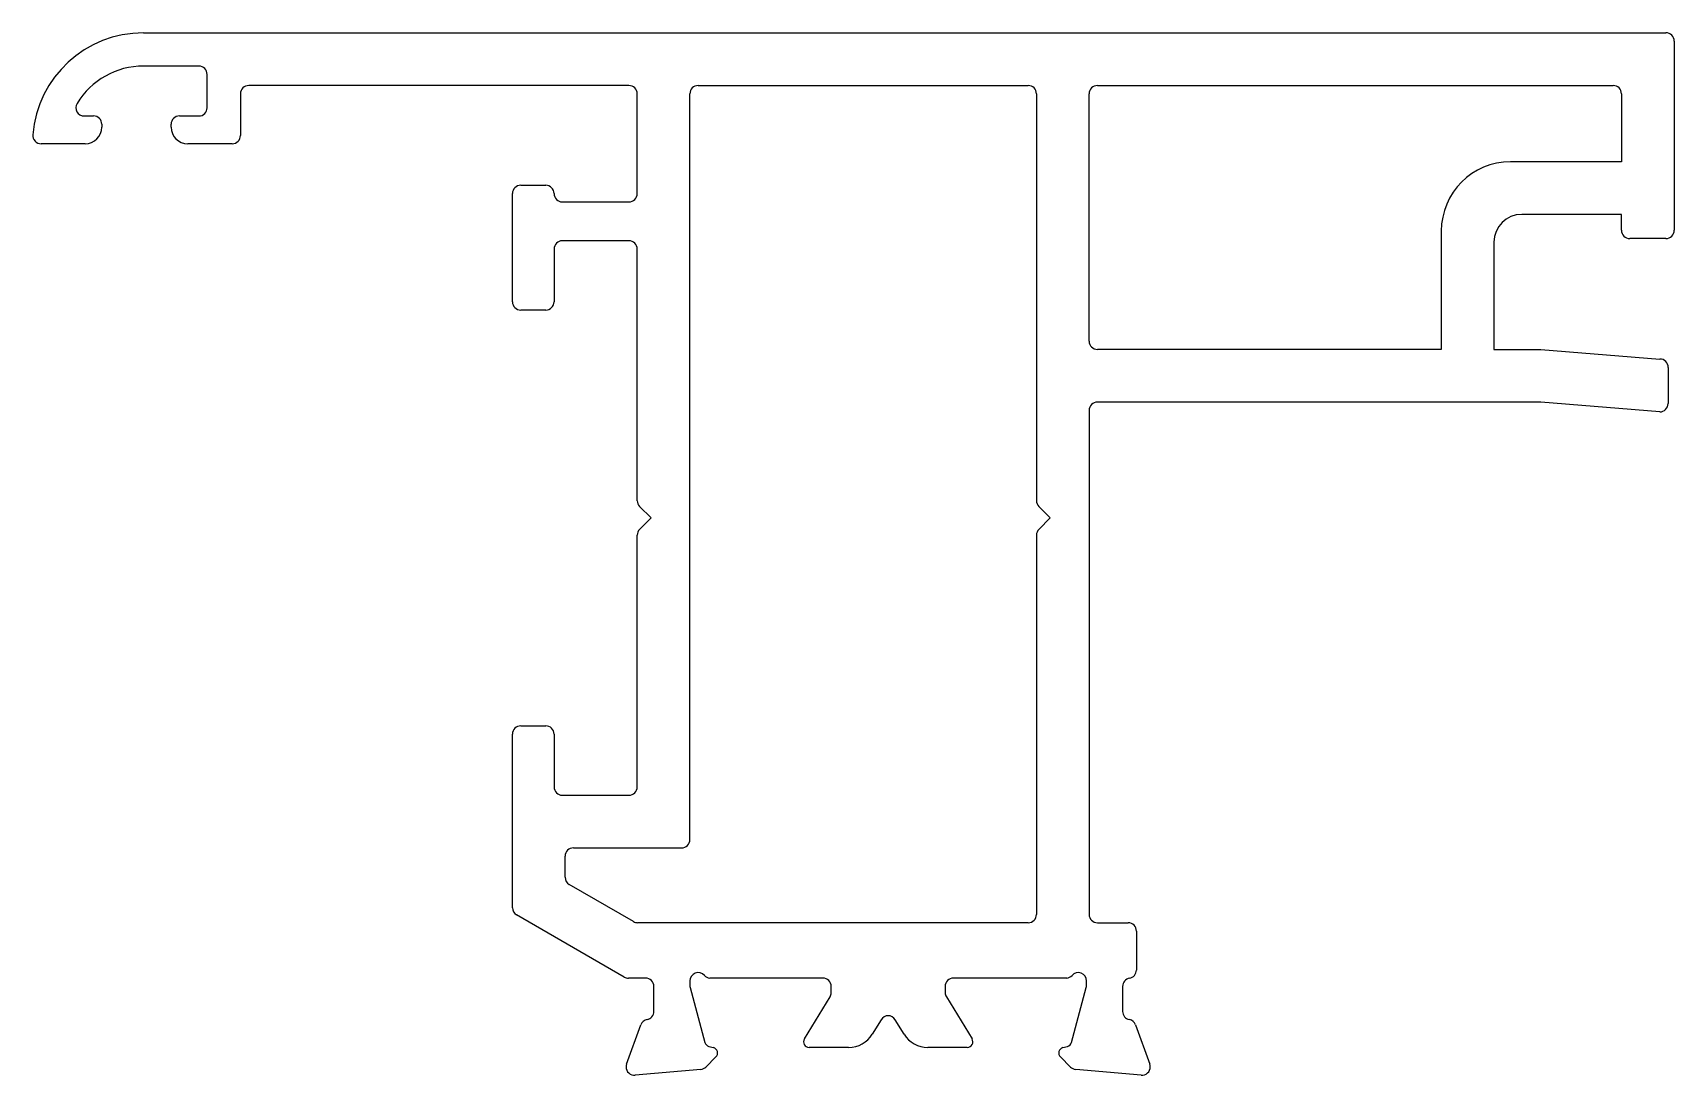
# Model space of a CAD drawing. Extents: x 779.6 to 838.8, y 600.8 to 638.4.
import ezdxf

# ---------------------------------------------------------------- set-up
doc = ezdxf.new("R2010")
doc.units = 0
doc.layers.get('0').update_dxf_attribs({"linetype": 'CONTINUOUS'})

msp = doc.modelspace()

# ---------------------------------------------------------------- linework, layer by layer
for p, q in [((783.543, 638.358), (838.453, 638.358)), ((838.753, 638.058), (838.753, 631.238)), ((785.543, 637.158), (783.543, 637.158)), ((785.843, 635.658), (785.843, 636.858)), ((801.053, 636.458), (787.343, 636.458)), ((803.553, 636.458), (815.453, 636.458)), ((817.953, 636.458), (836.553, 636.458)), ((787.043, 636.158), (787.043, 634.658)), ((801.353, 632.558), (801.353, 636.158)), ((803.253, 609.258), (803.253, 636.158)), ((815.753, 636.158), (815.753, 621.482)), ((817.653, 627.238), (817.653, 636.158)), ((836.853, 636.158), (836.853, 633.708)), ((781.408, 635.358), (781.743, 635.358)), ((784.843, 635.358), (785.543, 635.358)), ((782.043, 635.058), (782.043, 634.958)), ((784.543, 634.958), (784.543, 635.058)), ((781.443, 634.358), (779.855, 634.358)), ((786.743, 634.358), (785.143, 634.358)), ((836.853, 633.708), (832.853, 633.708)), ((797.153, 632.858), (798.053, 632.858)), ((796.853, 628.658), (796.853, 632.558)), ((798.653, 632.258), (801.053, 632.258)), ((836.853, 631.808), (833.253, 631.808)), ((836.853, 631.238), (836.853, 631.808)), ((830.353, 631.208), (830.353, 626.938)), ((798.353, 630.558), (798.353, 628.658)), ((801.053, 630.858), (798.653, 630.858)), ((801.353, 621.482), (801.353, 630.558)), ((832.253, 630.808), (832.253, 626.938)), ((838.453, 630.938), (837.153, 630.938)), ((798.053, 628.358), (797.153, 628.358)), ((830.353, 626.938), (817.953, 626.938)), ((832.253, 626.938), (833.941, 626.938)), ((833.941, 626.938), (838.232, 626.585)), ((838.532, 626.285), (838.532, 624.985)), ((817.653, 624.738), (817.653, 606.558)), ((833.941, 625.038), (817.953, 625.038)), ((838.233, 624.685), (833.941, 625.038)), ((801.853, 620.858), (801.441, 621.27)), ((815.841, 621.27), (816.253, 620.858)), ((801.441, 620.446), (801.853, 620.858)), ((816.253, 620.858), (815.841, 620.446)), ((801.353, 611.158), (801.353, 620.234)), ((815.753, 620.234), (815.753, 606.558)), ((797.153, 613.358), (798.053, 613.358)), ((796.853, 606.8), (796.853, 613.058)), ((798.353, 613.058), (798.353, 611.158)), ((798.653, 610.858), (801.053, 610.858)), ((798.753, 607.897), (798.753, 608.658)), ((799.053, 608.958), (802.953, 608.958)), ((801.223, 606.298), (798.903, 607.638)), ((800.887, 604.298), (797.003, 606.541)), ((815.453, 606.258), (801.373, 606.258)), ((817.953, 606.258), (819.059, 606.258)), ((819.359, 605.958), (819.359, 604.552)), ((801.653, 604.258), (801.037, 604.258)), ((801.953, 603.058), (801.953, 603.958)), ((803.253, 604.158), (803.253, 603.998)), ((803.263, 603.92), (803.794, 601.938)), ((808.053, 604.26), (803.967, 604.26)), ((808.353, 603.739), (808.353, 603.96)), ((812.459, 603.96), (812.459, 603.739)), ((816.845, 604.26), (812.759, 604.26)), ((817.018, 601.938), (817.549, 603.92)), ((817.559, 603.998), (817.559, 604.158)), ((818.859, 603.96), (818.859, 603.058)), ((807.382, 602.064), (808.309, 603.583)), ((812.503, 603.583), (813.43, 602.064)), ((810.15, 602.76), (809.832, 602.239)), ((810.98, 602.239), (810.662, 602.76)), ((800.97, 601.159), (801.485, 602.572)), ((819.328, 602.572), (819.842, 601.159)), ((803.936, 601.797), (804.105, 601.751)), ((808.978, 601.76), (807.553, 601.76)), ((813.259, 601.76), (811.834, 601.76)), ((816.707, 601.751), (816.876, 601.797)), ((803.645, 600.966), (801.279, 600.759)), ((804.194, 601.417), (803.831, 601.053)), ((816.981, 601.053), (816.618, 601.417)), ((819.533, 600.759), (817.167, 600.966))]:
    msp.add_line(p, q)
for centre, radius, start, end in [((783.543, 634.358), 4, 90, 175.34929), ((838.453, 638.058), 0.3, 0, 90), ((783.543, 634.358), 2.8, 90, 148.66775), ((785.543, 636.858), 0.3, 0, 90), ((787.343, 636.158), 0.3, 90, 180), ((801.053, 636.158), 0.3, 360, 90), ((803.553, 636.158), 0.3, 90, 180), ((815.453, 636.158), 0.3, 0, 90), ((817.953, 636.158), 0.3, 90, 180), ((836.553, 636.158), 0.3, 360, 90), ((781.408, 635.658), 0.3, 148.66775, 270), ((781.743, 635.058), 0.3, 0, 90), ((784.843, 635.058), 0.3, 90, 180), ((785.543, 635.658), 0.3, 270, 360), ((779.855, 634.658), 0.3, 175.34929, 270), ((781.443, 634.958), 0.6, 270, 0), ((785.143, 634.958), 0.6, 180, 270), ((786.743, 634.658), 0.3, 270, 0), ((832.853, 631.208), 2.5, 90, 180), ((797.153, 632.558), 0.3, 90, 180), ((798.053, 632.558), 0.3, 0, 90), ((798.653, 632.558), 0.3, 180, 270), ((801.053, 632.558), 0.3, 270, 360), ((833.253, 630.808), 1, 90, 180), ((837.153, 631.238), 0.3, 180, 270), ((838.453, 631.238), 0.3, 270, 0), ((798.653, 630.558), 0.3, 90, 180), ((801.053, 630.558), 0.3, 360, 90), ((797.153, 628.658), 0.3, 180, 270), ((798.053, 628.658), 0.3, 270, 360), ((817.953, 627.238), 0.3, 180, 270), ((838.257, 626.309), 0.277, 354.95245, 95.04755), ((817.953, 624.738), 0.3, 90, 180), ((838.232, 624.985), 0.3, 270.22311, 0), ((801.653, 621.482), 0.3, 180, 225), ((816.053, 621.482), 0.3, 180, 225), ((801.653, 620.234), 0.3, 135, 180), ((816.053, 620.234), 0.3, 135, 180), ((797.153, 613.058), 0.3, 90, 180), ((798.053, 613.058), 0.3, 360, 90), ((798.653, 611.158), 0.3, 180, 270), ((801.053, 611.158), 0.3, 270, 360), ((802.953, 609.258), 0.3, 270, 0), ((799.053, 608.658), 0.3, 90, 180), ((799.053, 607.897), 0.3, 180, 240), ((797.153, 606.8), 0.3, 180, 240), ((801.373, 606.558), 0.3, 240, 270), ((815.453, 606.558), 0.3, 270, 0), ((817.953, 606.558), 0.3, 180, 270), ((819.059, 605.958), 0.3, 0, 90), ((803.553, 604.158), 0.3, 41.81031, 180), ((817.259, 604.158), 0.3, 360, 138.18969), ((819.059, 604.552), 0.3, 279.59407, 360), ((801.037, 604.558), 0.3, 240, 270), ((801.653, 603.958), 0.3, 360, 90), ((803.553, 603.998), 0.3, 180, 195), ((804, 604.558), 0.3, 221.81031, 263.57566), ((808.053, 603.96), 0.3, 360, 90), ((812.759, 603.96), 0.3, 90, 180), ((816.812, 604.558), 0.3, 276.42434, 318.18969), ((817.259, 603.998), 0.3, 345, 0), ((819.159, 603.96), 0.3, 99.59407, 180), ((808.053, 603.739), 0.3, 328.60449, 360), ((812.759, 603.739), 0.3, 180, 211.39551), ((801.767, 602.469), 0.3, 100.90428, 160), ((801.653, 603.058), 0.3, 280.90428, 360), ((810.406, 602.604), 0.3, 31.39551, 148.60449), ((819.159, 603.058), 0.3, 180, 259.09572), ((819.046, 602.469), 0.3, 20, 79.09572), ((807.553, 601.96), 0.2, 148.60449, 270), ((808.978, 602.76), 1, 270, 328.60449), ((811.834, 602.76), 1, 211.39551, 270), ((813.259, 601.96), 0.2, 270, 31.39551), ((803.988, 601.99), 0.2, 195, 255), ((804.053, 601.558), 0.2, 315, 75), ((816.759, 601.558), 0.2, 105, 225), ((816.825, 601.99), 0.2, 285, 345), ((801.234, 601.061), 0.281, 159.71969, 180.66397), ((801.253, 601.058), 0.3, 180, 275), ((803.619, 601.265), 0.3, 275, 315), ((817.194, 601.265), 0.3, 225, 265), ((819.559, 601.058), 0.3, 265, 360), ((819.578, 601.061), 0.281, 359.33603, 20.28031)]:
    msp.add_arc(centre, radius, start, end)

doc.saveas('drawing.dxf')
